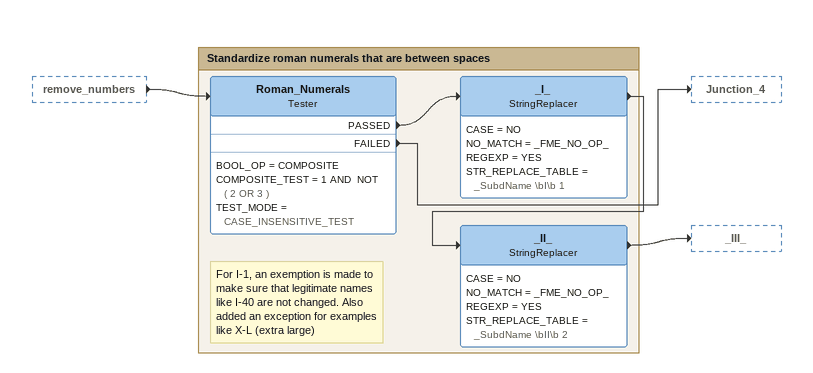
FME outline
remove_numbers [outside]
    -> Roman_Numerals

Bookmark: Standardize roman numerals that are between spaces
Note: For I-1, an exemption is made to make sure that legitimate names like I-40 are not changed. Also added an exception for examples like X-L (extra large)
Roman_Numerals: Tester
    BOOL_OP = COMPOSITE
    COMPOSITE_TEST = 1 AND  NOT ( 2 OR 3 )
    TEST_MODE = CASE_INSENSITIVE_TEST
    PASSED -> _I_
    FAILED -> Junction_4
_I_: StringReplacer
    CASE = NO
    NO_MATCH = _FME_NO_OP_
    REGEXP = YES
    STR_REPLACE_TABLE = _SubdName \bI\b 1
    -> _II_
_II_: StringReplacer
    CASE = NO
    NO_MATCH = _FME_NO_OP_
    REGEXP = YES
    STR_REPLACE_TABLE = _SubdName \bII\b 2
    -> _III_
